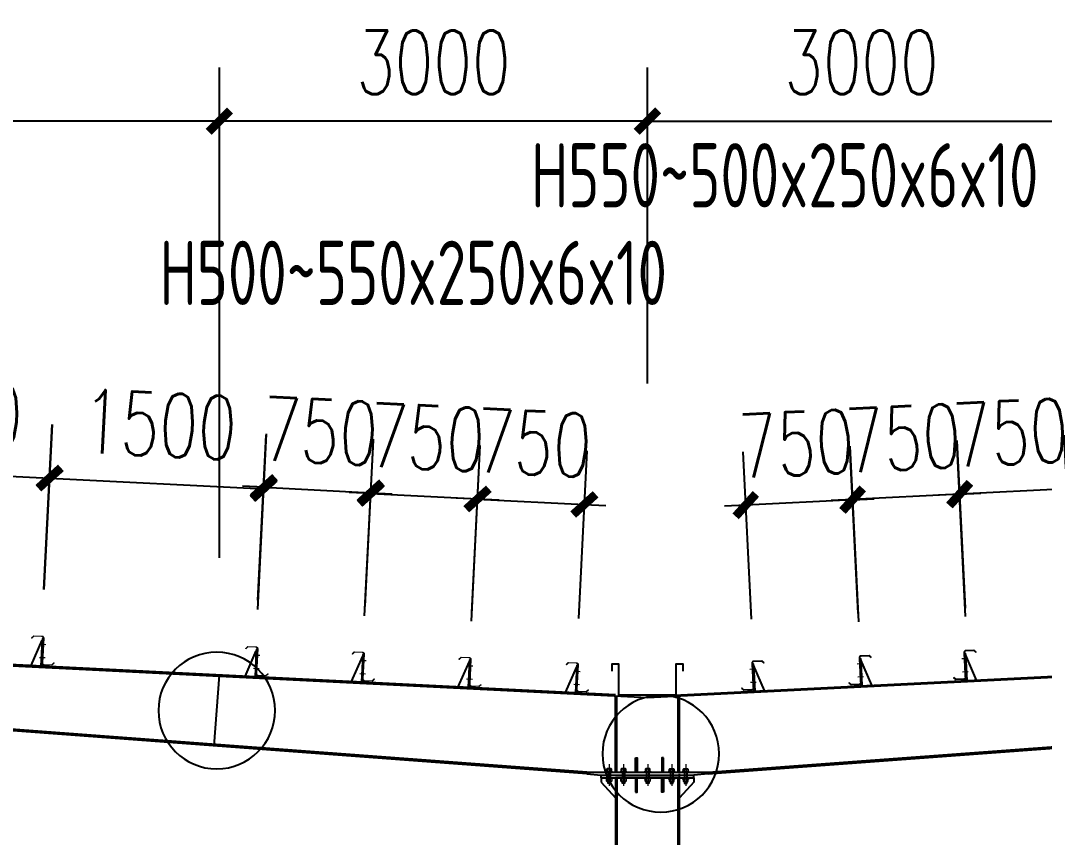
# Model space of a CAD drawing. Extents: x -33967 to 1773478, y -1022458 to -784650.
# Drawn here: x 1702030 to 1709207, y -978131 to -972405 of the extents above; entities that cross this region are included whole.
import ezdxf

# ---------------------------------------------------------------- set-up
doc = ezdxf.new("R2010")
doc.units = 0
doc.header["$LTSCALE"] = 1000
doc.header["$MEASUREMENT"] = 0
doc.linetypes.add('ACAD_ISO02W100', pattern=[15, 12, -3])
for name, color, linetype, lineweight in [('6', 253, 'Continuous', 13), ('檩条', 30, 'Continuous', 5), ('螺栓', 15, 'Continuous', 18)]:
    doc.layers.add(name, color=color, linetype=linetype, lineweight=lineweight)
for name, color, linetype in [('AXIS', 3, 'Continuous'), ('G L', 150, 'Continuous'), ('GL', 150, 'Continuous'), ('GZ', 50, 'Continuous'), ('SPACE', 7, 'Continuous'), ('TEXT', 7, 'Continuous'), ('天沟', 2, 'Continuous'), ('檩托板', 7, 'Continuous')]:
    doc.layers.add(name, color=color, linetype=linetype)
doc.styles.add('_TCH_DIM_T3', font='SIMPLEX', dxfattribs={"width": 0.705882, "bigfont": 'GBCBIG'})
doc.styles.add('TSSD_Norm', font='tssdeng.shx', dxfattribs={"bigfont": 'hztxt.shx'})
doc.dimstyles.new('TCH_150_1', dxfattribs={"dimtxt": 446.25, "dimasz": 150, "dimexe": 375, "dimexo": 450, "dimgap": 189.375, "dimtad": 1, "dimdec": 0, "dimzin": 0, "dimdsep": 46, "dimtxsty": '_TCH_DIM_T3', "dimblk": 'ARCHTICK', "dimcen": 0.09, "dimclrd": 256, "dimclre": 256, "dimclrt": 7, "dimazin": 2, "dimtfac": 1, "dimtdec": 0, "dimtix": 1, "dimtmove": 2, "dimatfit": 3, "dimfxl": 1, "dimtolj": 1, "dimtzin": 0, "dimarcsym": 0})
pattern_1 = [(180, (1878132.074, -911445.4924), (-3e-12, -6.37031987), []), (180, (1878132.074, -911448.6775), (-3e-12, -6.37031987), [3.18515994, -1.59257997])]
pattern_2 = [(180, (1878132.074, -911445.4924), (-3e-12, -6.37031987), []), (180, (1878132.074, -911448.6775), (-3e-12, -6.37031987), [3.18515994, -1.59257997])]
pattern_3 = [(180, (1877962.355, -911445.4924), (-3e-12, -6.37031987), []), (180, (1877962.355, -911448.6775), (-3e-12, -6.37031987), [3.18515994, -1.59257997])]
pattern_4 = [(180, (1877962.355, -911445.4924), (-3e-12, -6.37031987), []), (180, (1877962.355, -911448.6775), (-3e-12, -6.37031987), [3.18515994, -1.59257997])]
pattern_5 = [(180, (1877862.355, -911445.4924), (-3e-12, -6.37031987), []), (180, (1877862.355, -911448.6775), (-3e-12, -6.37031987), [3.18515994, -1.59257997])]
pattern_6 = [(180, (1877862.355, -911445.4924), (-3e-12, -6.37031987), []), (180, (1877862.355, -911448.6775), (-3e-12, -6.37031987), [3.18515994, -1.59257997])]
pattern_7 = [(180, (1878014.3554, -911445.4924), (-3e-12, -6.37031987), []), (180, (1878014.3554, -911448.6775), (-3e-12, -6.37031987), [3.18515994, -1.59257997])]
pattern_8 = [(180, (1878014.3554, -911445.4924), (-3e-12, -6.37031987), []), (180, (1878014.3554, -911448.6775), (-3e-12, -6.37031987), [3.18515994, -1.59257997])]
pattern_9 = [(180, (1877912.3554, -911445.4924), (-3e-12, -6.37031987), []), (180, (1877912.3554, -911448.6775), (-3e-12, -6.37031987), [3.18515994, -1.59257997])]
pattern_10 = [(180, (1877912.3554, -911445.4924), (-3e-12, -6.37031987), []), (180, (1877912.3554, -911448.6775), (-3e-12, -6.37031987), [3.18515994, -1.59257997])]

# ---------------------------------------------------------------- blocks, each defined once
blk = doc.blocks.new('LT')
at = {"layer": '檩托板', "elevation": 0.3}
for points in [[(1356481.7, 98209.6), (1356487.7, 98210), (1356497.9, 98018.2), (1356491.9, 98017.9)], [(1356488.2, 98200), (1356497.9, 98018.2), (1356567.8, 98021.9)]]:
    blk.add_lwpolyline(points, close=True, dxfattribs=at)
at = {"layer": '檩条', "color": 1, "linetype": 'Continuous'}
for p, q in [((1356503.9, 98171, -1.7), (1356464.1, 98168.9, -1.7)), ((1356508.8, 98079.6, -1.7), (1356468.9, 98077.5, -1.7))]:
    blk.add_line(p, q, dxfattribs=at)
at = {"layer": '檩条', "elevation": -1.7}
blk.add_lwpolyline([(1356481.4, 98214.6, -0.414214), (1356490.9, 98225.1), (1356546.6, 98228.1), (1356560.7, 98215.4), (1356562.7, 98217.6), (1356547.7, 98231.2), (1356487.7, 98228, 0.414214), (1356478.3, 98217.5), (1356487.7, 98040.7, -0.414214), (1356478.2, 98030.2), (1356422.6, 98027.2), (1356408.4, 98040), (1356406.4, 98037.7), (1356421.5, 98024.2), (1356481.4, 98027.4, 0.414214), (1356490.9, 98037.9), (1356481.4, 98214.6)], format="xyb", dxfattribs=at)
at = {"layer": '檩条', "color": 1, "linetype": 'Continuous'}
for points in [[(1356481.5, 98157.6, -1.7), (1356480.2, 98182, -1.7), (1356490.5, 98158, -1.7), (1356489.2, 98182.5, -1.7)], [(1356485, 98090.6, -1.7), (1356486.3, 98066.2, -1.7), (1356494, 98091.1, -1.7), (1356495.3, 98066.7, -1.7)]]:
    blk.add_solid(points, dxfattribs=at)
blk = doc.blocks.new('_ArchTick')
at = {"color": 0, "linetype": 'ByBlock', "const_width": 0.4}
blk.add_lwpolyline([(-0.5, -0.5), (0.5, 0.5)], dxfattribs=at)
blk = doc.blocks.new('*D477')
at = {"layer": 'AXIS', "lineweight": -2, "transparency": 16777216}
for p, q in [((1700696.4, -976318.1), (1700754.2, -975162.4)), ((1702194.5, -976393), (1702252.3, -975237.3)), ((1700735.5, -975536.9), (1702233.6, -975611.8))]:
    blk.add_line(p, q, dxfattribs=at)
at = {"layer": 'Defpoints', "color": 0, "transparency": 16777216}
for p in [(1702233.6, -975611.8), (1700673.9, -976767.6, 0), (1702172.1, -976842.5, 0)]:
    blk.add_point(p, dxfattribs=at)
at = {"layer": 'AXIS', "lineweight": -2, "transparency": 16777216, "xscale": 150, "yscale": 150, "zscale": 150}
for p, rotation in [((1700735.5, -975536.9), 177.1375947688727), ((1702233.6, -975611.8), 357.1375947688728)]:
    blk.add_blockref('_ArchTick', p, dxfattribs=dict(at, rotation=rotation))
at = {"layer": 'AXIS', "color": 7, "transparency": 16777216, "insert": (1701505.1, -975162.4), "char_height": 446.25, "attachment_point": 5, "rotation": 357.13759, "style": '_TCH_DIM_T3'}
blk.add_mtext('\\A1;1500', dxfattribs=at)
blk = doc.blocks.new('*D480')
at = {"layer": 'AXIS', "lineweight": -2, "transparency": 16777216}
for p, q in [((1702196.4, -976393.1), (1702254.2, -975237.4)), ((1703694.5, -976468), (1703752.3, -975312.3)), ((1702235.5, -975611.9), (1703733.6, -975686.8))]:
    blk.add_line(p, q, dxfattribs=at)
at = {"layer": 'Defpoints', "color": 0, "transparency": 16777216}
for p in [(1703733.6, -975686.8), (1702173.9, -976842.6, 0), (1703672.1, -976917.5, 0)]:
    blk.add_point(p, dxfattribs=at)
at = {"layer": 'AXIS', "lineweight": -2, "transparency": 16777216, "xscale": 150, "yscale": 150, "zscale": 150}
for p, rotation in [((1702235.5, -975611.9), 177.1375947688727), ((1703733.6, -975686.8), 357.1375947688728)]:
    blk.add_blockref('_ArchTick', p, dxfattribs=dict(at, rotation=rotation))
at = {"layer": 'AXIS', "color": 7, "transparency": 16777216, "insert": (1703005.1, -975237.4), "char_height": 446.25, "attachment_point": 5, "rotation": 357.13759, "style": '_TCH_DIM_T3'}
blk.add_mtext('\\A1;1500', dxfattribs=at)
blk = doc.blocks.new('*D481')
at = {"layer": 'AXIS', "lineweight": -2, "transparency": 16777216}
for p, q in [((1703692.9, -976533.1), (1703754.4, -975302.4)), ((1704445, -976513.1), (1704503.7, -975339.8)), ((1703735.7, -975676.9), (1703585.9, -975669.4)), ((1703735.7, -975676.9), (1704485, -975714.4)), ((1704485, -975714.4), (1704634.8, -975721.8))]:
    blk.add_line(p, q, dxfattribs=at)
at = {"layer": 'Defpoints', "color": 0, "transparency": 16777216}
for p in [(1704485, -975714.4), (1704422.5, -976962.5, 0), (1703670.4, -976982.5, 0)]:
    blk.add_point(p, dxfattribs=at)
at = {"layer": 'AXIS', "lineweight": -2, "transparency": 16777216, "xscale": 150, "yscale": 150, "zscale": 150}
for p, rotation in [((1703735.7, -975676.9), 357.1375947688728), ((1704485, -975714.4), 177.1375947688727)]:
    blk.add_blockref('_ArchTick', p, dxfattribs=dict(at, rotation=rotation))
at = {"layer": 'AXIS', "color": 7, "transparency": 16777216, "insert": (1704130.9, -975283.6), "char_height": 446.25, "attachment_point": 5, "rotation": 357.13759, "style": '_TCH_DIM_T3'}
blk.add_mtext('\\A1;750', dxfattribs=at)
blk = doc.blocks.new('*D482')
at = {"layer": 'AXIS', "lineweight": -2, "transparency": 16777216}
for p, q in [((1704441.8, -976576.7), (1704503.4, -975346)), ((1705194, -976556.7), (1705252.6, -975383.5)), ((1704484.6, -975720.6), (1704334.8, -975713.1)), ((1704484.6, -975720.6), (1705233.9, -975758)), ((1705233.9, -975758), (1705383.7, -975765.5))]:
    blk.add_line(p, q, dxfattribs=at)
at = {"layer": 'Defpoints', "color": 0, "transparency": 16777216}
for p in [(1705233.9, -975758), (1704419.4, -977026.2, 0), (1705171.5, -977006.2, 0)]:
    blk.add_point(p, dxfattribs=at)
at = {"layer": 'AXIS', "lineweight": -2, "transparency": 16777216, "xscale": 150, "yscale": 150, "zscale": 150}
for p, rotation in [((1704484.6, -975720.6), 357.1375947688728), ((1705233.9, -975758), 177.1375947688727)]:
    blk.add_blockref('_ArchTick', p, dxfattribs=dict(at, rotation=rotation))
at = {"layer": 'AXIS', "color": 7, "transparency": 16777216, "insert": (1704879.9, -975327.3), "char_height": 446.25, "attachment_point": 5, "rotation": 357.13759, "style": '_TCH_DIM_T3'}
blk.add_mtext('\\A1;750', dxfattribs=at)
blk = doc.blocks.new('*D483')
at = {"layer": 'AXIS', "lineweight": -2, "transparency": 16777216}
for p, q in [((1705190, -976615.6), (1705251.6, -975384.9)), ((1705942.2, -976595.6), (1706000.8, -975422.3)), ((1705232.9, -975759.4), (1705083, -975751.9)), ((1705232.9, -975759.4), (1705982.1, -975796.8)), ((1705982.1, -975796.8), (1706131.9, -975804.3))]:
    blk.add_line(p, q, dxfattribs=at)
at = {"layer": 'Defpoints', "color": 0, "transparency": 16777216}
for p in [(1705982.1, -975796.8), (1705919.7, -977045, 0), (1705167.6, -977065, 0)]:
    blk.add_point(p, dxfattribs=at)
at = {"layer": 'AXIS', "lineweight": -2, "transparency": 16777216, "xscale": 150, "yscale": 150, "zscale": 150}
for p, rotation in [((1705232.9, -975759.4), 357.1375947688728), ((1705982.1, -975796.8), 177.1375947688727)]:
    blk.add_blockref('_ArchTick', p, dxfattribs=dict(at, rotation=rotation))
at = {"layer": 'AXIS', "color": 7, "transparency": 16777216, "insert": (1705628.1, -975366.1), "char_height": 446.25, "attachment_point": 5, "rotation": 357.13759, "style": '_TCH_DIM_T3'}
blk.add_mtext('\\A1;750', dxfattribs=at)
blk = doc.blocks.new('*D495')
at = {"layer": 'AXIS', "lineweight": -2, "transparency": 16777216}
for p, q in [((1709405.5, -976543), (1709343.9, -975312.3)), ((1708653.3, -976523), (1708594.7, -975349.8)), ((1709362.6, -975686.9), (1708613.4, -975724.3)), ((1709362.6, -975686.9), (1709512.5, -975679.4)), ((1708613.4, -975724.3), (1708463.6, -975731.8))]:
    blk.add_line(p, q, dxfattribs=at)
at = {"layer": 'Defpoints', "color": 0, "transparency": 16777216}
for p in [(1708613.4, -975724.3), (1708675.8, -976972.5, 0), (1709427.9, -976992.5, 0)]:
    blk.add_point(p, dxfattribs=at)
at = {"layer": 'AXIS', "lineweight": -2, "transparency": 16777216, "xscale": 150, "yscale": 150, "zscale": 150}
for p, rotation in [((1708613.4, -975724.3), 2.862405231127226), ((1709362.6, -975686.9), 182.8624052311272)]:
    blk.add_blockref('_ArchTick', p, dxfattribs=dict(at, rotation=rotation))
at = {"layer": 'AXIS', "color": 7, "transparency": 16777216, "insert": (1708967.4, -975293.6), "char_height": 446.25, "attachment_point": 5, "rotation": 2.86241, "style": '_TCH_DIM_T3'}
blk.add_mtext('\\A1;750', dxfattribs=at)
blk = doc.blocks.new('*D496')
at = {"layer": 'AXIS', "lineweight": -2, "transparency": 16777216}
for p, q in [((1707901.1, -976561.4), (1707842.5, -975388.2)), ((1708653.3, -976581.4), (1708591.7, -975350.7)), ((1708610.5, -975725.3), (1707861.2, -975762.7)), ((1708610.5, -975725.3), (1708760.3, -975717.8)), ((1707861.2, -975762.7), (1707711.4, -975770.2))]:
    blk.add_line(p, q, dxfattribs=at)
at = {"layer": 'Defpoints', "color": 0, "transparency": 16777216}
for p in [(1707861.2, -975762.7), (1707923.6, -977010.9, 0), (1708675.7, -977030.9, 0)]:
    blk.add_point(p, dxfattribs=at)
at = {"layer": 'AXIS', "lineweight": -2, "transparency": 16777216, "xscale": 150, "yscale": 150, "zscale": 150}
for p, rotation in [((1708610.5, -975725.3), 182.8624052311272), ((1707861.2, -975762.7), 2.862405231127226)]:
    blk.add_blockref('_ArchTick', p, dxfattribs=dict(at, rotation=rotation))
at = {"layer": 'AXIS', "color": 7, "transparency": 16777216, "insert": (1708215.2, -975332), "char_height": 446.25, "attachment_point": 5, "rotation": 2.86241, "style": '_TCH_DIM_T3'}
blk.add_mtext('\\A1;750', dxfattribs=at)
blk = doc.blocks.new('*D497')
at = {"layer": 'AXIS', "lineweight": -2, "transparency": 16777216}
for p, q in [((1707905.1, -976620.3), (1707843.5, -975389.6)), ((1707152.9, -976600.3), (1707094.3, -975427)), ((1707862.2, -975764.1), (1708012.1, -975756.6)), ((1707113, -975801.6), (1706963.2, -975809.1)), ((1707862.2, -975764.1), (1707113, -975801.6))]:
    blk.add_line(p, q, dxfattribs=at)
at = {"layer": 'Defpoints', "color": 0, "transparency": 16777216}
for p in [(1707113, -975801.6), (1707175.4, -977049.7, 0), (1707927.5, -977069.7, 0)]:
    blk.add_point(p, dxfattribs=at)
at = {"layer": 'AXIS', "lineweight": -2, "transparency": 16777216, "xscale": 150, "yscale": 150, "zscale": 150}
for p, rotation in [((1707862.2, -975764.1), 182.8624052311272), ((1707113, -975801.6), 2.862405231127226)]:
    blk.add_blockref('_ArchTick', p, dxfattribs=dict(at, rotation=rotation))
at = {"layer": 'AXIS', "color": 7, "transparency": 16777216, "insert": (1707467, -975370.8), "char_height": 446.25, "attachment_point": 5, "rotation": 2.86241, "style": '_TCH_DIM_T3'}
blk.add_mtext('\\A1;750', dxfattribs=at)
blk = doc.blocks.new('*D2009')
at = {"layer": 'AXIS', "lineweight": -2, "transparency": 16777216}
for p, q in [((1697423.9, -976169.9), (1697423.9, -972735.5)), ((1703423.9, -975399.2), (1703423.9, -972735.5)), ((1703423.9, -973110.5), (1697423.9, -973110.5))]:
    blk.add_line(p, q, dxfattribs=at)
at = {"layer": 'Defpoints', "color": 0, "transparency": 16777216}
for p in [(1697423.9, -973110.5), (1703423.9, -975849.2), (1697423.9, -976619.9, 2.6)]:
    blk.add_point(p, dxfattribs=at)
at = {"layer": 'AXIS', "lineweight": -2, "transparency": 16777216, "xscale": 150, "yscale": 150, "zscale": 150, "rotation": 180}
blk.add_blockref('_ArchTick', (1697423.9, -973110.5), dxfattribs=at)
at = {"layer": 'AXIS', "lineweight": -2, "transparency": 16777216, "xscale": 150, "yscale": 150, "zscale": 150}
blk.add_blockref('_ArchTick', (1703423.9, -973110.5), dxfattribs=at)
at = {"layer": 'AXIS', "color": 7, "transparency": 16777216, "insert": (1700423.9, -972698), "char_height": 446.25, "attachment_point": 5, "style": '_TCH_DIM_T3'}
blk.add_mtext('\\A1;6000', dxfattribs=at)
blk = doc.blocks.new('*D2010')
at = {"layer": 'AXIS', "lineweight": -2, "transparency": 16777216}
for p, q in [((1706423.9, -974949.2), (1706423.9, -972735.5)), ((1709423.9, -976169.9), (1709423.9, -972735.5)), ((1706423.9, -973110.5), (1709423.9, -973110.5))]:
    blk.add_line(p, q, dxfattribs=at)
at = {"layer": 'Defpoints', "color": 0, "transparency": 16777216}
for p in [(1709423.9, -973110.5), (1706423.9, -975399.2), (1709423.9, -976619.9, 2.6)]:
    blk.add_point(p, dxfattribs=at)
at = {"layer": 'AXIS', "lineweight": -2, "transparency": 16777216, "xscale": 150, "yscale": 150, "zscale": 150, "rotation": 180}
blk.add_blockref('_ArchTick', (1706423.9, -973110.5), dxfattribs=at)
at = {"layer": 'AXIS', "lineweight": -2, "transparency": 16777216, "xscale": 150, "yscale": 150, "zscale": 150}
blk.add_blockref('_ArchTick', (1709423.9, -973110.5), dxfattribs=at)
at = {"layer": 'AXIS', "color": 7, "transparency": 16777216, "insert": (1707923.9, -972698), "char_height": 446.25, "attachment_point": 5, "style": '_TCH_DIM_T3'}
blk.add_mtext('\\A1;3000', dxfattribs=at)
blk = doc.blocks.new('*D2011')
at = {"layer": 'AXIS', "lineweight": -2, "transparency": 16777216}
for p, q in [((1703423.9, -976169.9), (1703423.9, -972735.5)), ((1706423.9, -974949.2), (1706423.9, -972735.5)), ((1706423.9, -973110.5), (1703423.9, -973110.5))]:
    blk.add_line(p, q, dxfattribs=at)
at = {"layer": 'Defpoints', "color": 0, "transparency": 16777216}
for p in [(1703423.9, -973110.5), (1706423.9, -975399.2), (1703423.9, -976619.9, 2.6)]:
    blk.add_point(p, dxfattribs=at)
at = {"layer": 'AXIS', "lineweight": -2, "transparency": 16777216, "xscale": 150, "yscale": 150, "zscale": 150, "rotation": 180}
blk.add_blockref('_ArchTick', (1703423.9, -973110.5), dxfattribs=at)
at = {"layer": 'AXIS', "lineweight": -2, "transparency": 16777216, "xscale": 150, "yscale": 150, "zscale": 150}
blk.add_blockref('_ArchTick', (1706423.9, -973110.5), dxfattribs=at)
at = {"layer": 'AXIS', "color": 7, "transparency": 16777216, "insert": (1704923.9, -972698), "char_height": 446.25, "attachment_point": 5, "style": '_TCH_DIM_T3'}
blk.add_mtext('\\A1;3000', dxfattribs=at)

msp = doc.modelspace()

# ---------------------------------------------------------------- hatches: boundary and pattern name
at = {"layer": '螺栓'}
h = msp.add_hatch(dxfattribs=at)
h.set_pattern_fill('BRASS', color=256, scale=1.0032, angle=180, style=0)
h.set_pattern_definition(pattern_5)
h.paths.add_polyline_path([(1706145.9, -977740), (1706145.9, -977753.7), (1706166, -977753.7), (1706166, -977740)])
h = msp.add_hatch(dxfattribs=at)
h.set_pattern_fill('BRASS', color=256, scale=1.0032, angle=180, style=0)
h.set_pattern_definition(pattern_6)
h.paths.add_polyline_path([(1706145.9, -977740), (1706145.9, -977753.7), (1706166, -977753.7), (1706166, -977740)])
h = msp.add_hatch(dxfattribs=at)
h.set_pattern_fill('BRASS', color=256, scale=1.0032, angle=180, style=0)
h.set_pattern_definition(pattern_5)
h.paths.add_polyline_path([(1706145.9, -977740), (1706145.9, -977753.7), (1706166, -977753.7), (1706166, -977740)])
h = msp.add_hatch(dxfattribs=at)
h.set_pattern_fill('BRASS', color=256, scale=1.0032, angle=180, style=0)
h.set_pattern_definition(pattern_6)
h.paths.add_polyline_path([(1706145.9, -977740), (1706145.9, -977753.7), (1706166, -977753.7), (1706166, -977740)])
h = msp.add_hatch(dxfattribs=at)
h.set_pattern_fill('BRASS', color=256, scale=1.0032, angle=180, style=0)
h.set_pattern_definition(pattern_3)
h.paths.add_polyline_path([(1706245.9, -977740), (1706245.9, -977753.7), (1706266, -977753.7), (1706266, -977740)])
h = msp.add_hatch(dxfattribs=at)
h.set_pattern_fill('BRASS', color=256, scale=1.0032, angle=180, style=0)
h.set_pattern_definition(pattern_4)
h.paths.add_polyline_path([(1706245.9, -977740), (1706245.9, -977753.7), (1706266, -977753.7), (1706266, -977740)])
h = msp.add_hatch(dxfattribs=at)
h.set_pattern_fill('BRASS', color=256, scale=1.0032, angle=180, style=0)
h.set_pattern_definition(pattern_3)
h.paths.add_polyline_path([(1706245.9, -977740), (1706245.9, -977753.7), (1706266, -977753.7), (1706266, -977740)])
h = msp.add_hatch(dxfattribs=at)
h.set_pattern_fill('BRASS', color=256, scale=1.0032, angle=180, style=0)
h.set_pattern_definition(pattern_4)
h.paths.add_polyline_path([(1706245.9, -977740), (1706245.9, -977753.7), (1706266, -977753.7), (1706266, -977740)])
h = msp.add_hatch(dxfattribs=at)
h.set_pattern_fill('BRASS', color=256, scale=1.0032, angle=180, style=0)
h.set_pattern_definition(pattern_1)
h.paths.add_polyline_path([(1706415.6, -977740), (1706415.6, -977753.7), (1706435.7, -977753.7), (1706435.7, -977740)])
h = msp.add_hatch(dxfattribs=at)
h.set_pattern_fill('BRASS', color=256, scale=1.0032, angle=180, style=0)
h.set_pattern_definition(pattern_2)
h.paths.add_polyline_path([(1706415.6, -977740), (1706415.6, -977753.7), (1706435.7, -977753.7), (1706435.7, -977740)])
h = msp.add_hatch(dxfattribs=at)
h.set_pattern_fill('BRASS', color=256, scale=1.0032, angle=180, style=0)
h.set_pattern_definition(pattern_1)
h.paths.add_polyline_path([(1706415.6, -977740), (1706415.6, -977753.7), (1706435.7, -977753.7), (1706435.7, -977740)])
h = msp.add_hatch(dxfattribs=at)
h.set_pattern_fill('BRASS', color=256, scale=1.0032, angle=180, style=0)
h.set_pattern_definition(pattern_2)
h.paths.add_polyline_path([(1706415.6, -977740), (1706415.6, -977753.7), (1706435.7, -977753.7), (1706435.7, -977740)])
h = msp.add_hatch(dxfattribs=at)
h.set_pattern_fill('BRASS', color=256, scale=1.0032, angle=180, style=0)
h.set_pattern_definition(pattern_7)
h.paths.add_polyline_path([(1706604.1, -977740), (1706604.1, -977753.7), (1706584, -977753.7), (1706584, -977740)])
h = msp.add_hatch(dxfattribs=at)
h.set_pattern_fill('BRASS', color=256, scale=1.0032, angle=180, style=0)
h.set_pattern_definition(pattern_8)
h.paths.add_polyline_path([(1706604.1, -977740), (1706604.1, -977753.7), (1706584, -977753.7), (1706584, -977740)])
h = msp.add_hatch(dxfattribs=at)
h.set_pattern_fill('BRASS', color=256, scale=1.0032, angle=180, style=0)
h.set_pattern_definition(pattern_7)
h.paths.add_polyline_path([(1706604.1, -977740), (1706604.1, -977753.7), (1706584, -977753.7), (1706584, -977740)])
h = msp.add_hatch(dxfattribs=at)
h.set_pattern_fill('BRASS', color=256, scale=1.0032, angle=180, style=0)
h.set_pattern_definition(pattern_8)
h.paths.add_polyline_path([(1706604.1, -977740), (1706604.1, -977753.7), (1706584, -977753.7), (1706584, -977740)])
h = msp.add_hatch(dxfattribs=at)
h.set_pattern_fill('BRASS', color=256, scale=1.0032, angle=180, style=0)
h.set_pattern_definition(pattern_9)
h.paths.add_polyline_path([(1706702.1, -977740), (1706702.1, -977753.7), (1706682, -977753.7), (1706682, -977740)])
h = msp.add_hatch(dxfattribs=at)
h.set_pattern_fill('BRASS', color=256, scale=1.0032, angle=180, style=0)
h.set_pattern_definition(pattern_10)
h.paths.add_polyline_path([(1706702.1, -977740), (1706702.1, -977753.7), (1706682, -977753.7), (1706682, -977740)])
h = msp.add_hatch(dxfattribs=at)
h.set_pattern_fill('BRASS', color=256, scale=1.0032, angle=180, style=0)
h.set_pattern_definition(pattern_9)
h.paths.add_polyline_path([(1706702.1, -977740), (1706702.1, -977753.7), (1706682, -977753.7), (1706682, -977740)])
h = msp.add_hatch(dxfattribs=at)
h.set_pattern_fill('BRASS', color=256, scale=1.0032, angle=180, style=0)
h.set_pattern_definition(pattern_10)
h.paths.add_polyline_path([(1706702.1, -977740), (1706702.1, -977753.7), (1706682, -977753.7), (1706682, -977740)])

# ---------------------------------------------------------------- linework, layer by layer
at = {"layer": '6', "linetype": 'ACAD_ISO02W100', "ltscale": 2}
for p, q in [((1706156, -977617.5), (1706156, -977769.8)), ((1706256, -977617.5), (1706256, -977769.8)), ((1706425.7, -977617.5), (1706425.7, -977769.8)), ((1706594, -977617.5), (1706594, -977769.8)), ((1706692, -977617.5), (1706692, -977769.8))]:
    msp.add_line(p, q, dxfattribs=at)
at = {"layer": 'AXIS'}
for points in [[(1703814.5, -977241.1, 1), (1702996.6, -977241.1, 1)], [(1706926.3, -977544.1, 1), (1706108.3, -977544.1, 1)]]:
    msp.add_lwpolyline(points, format="xyb", close=True, dxfattribs=at)
at = {"layer": 'G L'}
msp.add_line((1703387.2, -977489.7), (1703423.9, -976992.5), dxfattribs=at)
for points in [[(1715673.9, -976690), (1706423.9, -977152.5), (1697423.9, -976702.5)], [(1706198.9, -977131.2), (1697423.9, -976692.5)], [(1706423.9, -977142.5), (1715673.9, -976680)], [(1706198.4, -977141.2), (1697423.9, -976702.5)], [(1705999, -977673.7), (1697423.9, -977032.9)], [(1705999, -977683.7), (1697423.9, -977042.9)], [(1706848.9, -977673.8), (1715673.9, -977020.4)], [(1706848.9, -977683.8), (1715673.9, -977030.4)]]:
    msp.add_lwpolyline(points, dxfattribs=at)
at = {"layer": 'GL'}
for p, q in [((1706199, -977673.7), (1706199, -977141.3)), ((1706209, -977673.7), (1706209, -977141.8)), ((1706639, -977673.7), (1706639, -977141.7)), ((1706649, -977673.7), (1706649, -977141.2)), ((1705999, -977683.7), (1705999, -977673.7)), ((1705999, -977673.7), (1706849, -977673.7)), ((1705999, -977683.7), (1706099, -977693.7)), ((1706099, -977713.7), (1706099, -977693.7)), ((1706099, -977693.7), (1706749, -977693.7)), ((1706849, -977683.7), (1706749, -977693.7)), ((1706749, -977713.7), (1706749, -977693.7)), ((1706849, -977683.7), (1706849, -977673.7)), ((1706099, -977713.7), (1706749, -977713.7)), ((1706099, -977713.7), (1706099, -977743.7)), ((1706099, -977743.7), (1706199, -977853.7)), ((1706749, -977743.7), (1706649, -977853.7)), ((1706749, -977713.7), (1706749, -977743.7))]:
    msp.add_line(p, q, dxfattribs=at)
for points in [[(1706341.2, -977573.7), (1706351.2, -977573.7), (1706351.2, -977673.7), (1706341.2, -977673.7)], [(1706535.4, -977573.7), (1706525.4, -977573.7), (1706525.4, -977673.7), (1706535.4, -977673.7)], [(1706341.2, -977813.7), (1706351.2, -977813.7), (1706351.2, -977713.7), (1706341.2, -977713.7)], [(1706535.4, -977813.7), (1706525.4, -977813.7), (1706525.4, -977713.7), (1706535.4, -977713.7)]]:
    msp.add_lwpolyline(points, close=True, dxfattribs=at)
at = {"layer": 'GZ'}
for points in [[(1706649, -977713.7), (1706199, -977713.7), (1706198.9, -986083), (1706648.9, -986083), (1706649, -977683.7)], [(1706209, -977713.7), (1706639, -977713.7)]]:
    msp.add_lwpolyline(points, dxfattribs=at)
msp.add_lwpolyline([(1706639, -977713.7), (1706209, -977713.7), (1706208.9, -986083), (1706638.9, -986083)], close=True, dxfattribs=at)
at = {"layer": '天沟', "linetype": 'ByBlock'}
msp.add_lwpolyline([(1706673.4, -976965.1), (1706673.4, -976915.1), (1706623.4, -976915.1), (1706623.4, -977132.5), (1706223.4, -977132.5), (1706223.4, -976915.9), (1706173.4, -976915.9), (1706173.4, -976965.9)], dxfattribs=at)
at = {"layer": '螺栓'}
for p, q in [((1706131.9, -977673.7), (1706131.9, -977667.6)), ((1706131.9, -977673.7), (1706131.9, -977667.6)), ((1706131.9, -977673.7), (1706131.9, -977667.6)), ((1706131.9, -977673.7), (1706131.9, -977667.6)), ((1706174, -977651.6), (1706137.9, -977651.6)), ((1706145.9, -977667.6), (1706145.9, -977713.7)), ((1706146.9, -977667.6), (1706146.9, -977651.6)), ((1706165, -977667.6), (1706165, -977651.6)), ((1706166, -977667.6), (1706166, -977713.7)), ((1706231.9, -977673.7), (1706231.9, -977667.6)), ((1706231.9, -977673.7), (1706231.9, -977667.6)), ((1706231.9, -977673.7), (1706231.9, -977667.6)), ((1706231.9, -977673.7), (1706231.9, -977667.6)), ((1706274, -977651.6), (1706237.9, -977651.6)), ((1706245.9, -977667.6), (1706245.9, -977713.7)), ((1706246.9, -977667.6), (1706246.9, -977651.6)), ((1706265, -977667.6), (1706265, -977651.6)), ((1706266, -977667.6), (1706266, -977713.7)), ((1706401.6, -977673.7), (1706401.6, -977667.6)), ((1706401.6, -977673.7), (1706401.6, -977667.6)), ((1706401.6, -977673.7), (1706401.6, -977667.6)), ((1706401.6, -977673.7), (1706401.6, -977667.6)), ((1706443.7, -977651.6), (1706407.6, -977651.6)), ((1706415.6, -977667.6), (1706415.6, -977713.7)), ((1706416.7, -977667.6), (1706416.7, -977651.6)), ((1706434.7, -977667.6), (1706434.7, -977651.6)), ((1706435.7, -977667.6), (1706435.7, -977713.7)), ((1706576, -977651.6), (1706612.1, -977651.6)), ((1706584, -977667.6), (1706584, -977713.7)), ((1706585, -977667.6), (1706585, -977651.6)), ((1706603.1, -977667.6), (1706603.1, -977651.6)), ((1706604.1, -977667.6), (1706604.1, -977713.7)), ((1706618.1, -977673.7), (1706618.1, -977667.6)), ((1706618.1, -977673.7), (1706618.1, -977667.6)), ((1706618.1, -977673.7), (1706618.1, -977667.6)), ((1706618.1, -977673.7), (1706618.1, -977667.6)), ((1706674, -977651.6), (1706710.1, -977651.6)), ((1706682, -977667.6), (1706682, -977713.7)), ((1706683, -977667.6), (1706683, -977651.6)), ((1706701.1, -977667.6), (1706701.1, -977651.6)), ((1706702.1, -977667.6), (1706702.1, -977713.7)), ((1706716.1, -977673.7), (1706716.1, -977667.6)), ((1706716.1, -977673.7), (1706716.1, -977667.6)), ((1706716.1, -977673.7), (1706716.1, -977667.6)), ((1706716.1, -977673.7), (1706716.1, -977667.6)), ((1706174, -977735.7), (1706137.9, -977735.7)), ((1706146.9, -977735.7), (1706146.9, -977719.7)), ((1706165, -977735.7), (1706165, -977719.7)), ((1706274, -977735.7), (1706237.9, -977735.7)), ((1706246.9, -977735.7), (1706246.9, -977719.7)), ((1706265, -977735.7), (1706265, -977719.7)), ((1706443.7, -977735.7), (1706407.6, -977735.7)), ((1706416.7, -977735.7), (1706416.7, -977719.7)), ((1706434.7, -977735.7), (1706434.7, -977719.7)), ((1706576, -977735.7), (1706612.1, -977735.7)), ((1706585, -977735.7), (1706585, -977719.7)), ((1706603.1, -977735.7), (1706603.1, -977719.7)), ((1706674, -977735.7), (1706710.1, -977735.7)), ((1706683, -977735.7), (1706683, -977719.7)), ((1706701.1, -977735.7), (1706701.1, -977719.7))]:
    msp.add_line(p, q, dxfattribs=at)
for points in [[(1706180, -977667.6), (1706180, -977673.7), (1706131.9, -977673.7), (1706131.9, -977667.6)], [(1706280, -977667.6), (1706280, -977673.7), (1706231.9, -977673.7), (1706231.9, -977667.6)], [(1706449.8, -977667.6), (1706449.8, -977673.7), (1706401.6, -977673.7), (1706401.6, -977667.6)], [(1706569.9, -977667.6), (1706569.9, -977673.7), (1706618.1, -977673.7), (1706618.1, -977667.6)], [(1706667.9, -977667.6), (1706667.9, -977673.7), (1706716.1, -977673.7), (1706716.1, -977667.6)], [(1706180, -977713.7), (1706180, -977719.7), (1706131.9, -977719.7), (1706131.9, -977713.7)], [(1706280, -977713.7), (1706280, -977719.7), (1706231.9, -977719.7), (1706231.9, -977713.7)], [(1706449.8, -977713.7), (1706449.8, -977719.7), (1706401.6, -977719.7), (1706401.6, -977713.7)], [(1706569.9, -977713.7), (1706569.9, -977719.7), (1706618.1, -977719.7), (1706618.1, -977713.7)], [(1706667.9, -977713.7), (1706667.9, -977719.7), (1706716.1, -977719.7), (1706716.1, -977713.7)]]:
    msp.add_lwpolyline(points, close=True, dxfattribs=at)
for points in [[(1706174, -977667.6), (1706174, -977651.6), (1706169.8, -977647.3), (1706142.2, -977647.3), (1706137.9, -977651.6), (1706137.9, -977667.6)], [(1706274, -977667.6), (1706274, -977651.6), (1706269.8, -977647.3), (1706242.2, -977647.3), (1706237.9, -977651.6), (1706237.9, -977667.6)], [(1706443.7, -977667.6), (1706443.7, -977651.6), (1706439.5, -977647.3), (1706411.9, -977647.3), (1706407.6, -977651.6), (1706407.6, -977667.6)], [(1706576, -977667.6), (1706576, -977651.6), (1706580.2, -977647.3), (1706607.8, -977647.3), (1706612.1, -977651.6), (1706612.1, -977667.6)], [(1706674, -977667.6), (1706674, -977651.6), (1706678.2, -977647.3), (1706705.8, -977647.3), (1706710.1, -977651.6), (1706710.1, -977667.6)], [(1706174, -977719.7), (1706174, -977735.7), (1706169.8, -977740), (1706142.2, -977740), (1706137.9, -977735.7), (1706137.9, -977719.7)], [(1706166, -977740), (1706166, -977753.7), (1706145.9, -977753.7), (1706145.9, -977740)], [(1706274, -977719.7), (1706274, -977735.7), (1706269.8, -977740), (1706242.2, -977740), (1706237.9, -977735.7), (1706237.9, -977719.7)], [(1706266, -977740), (1706266, -977753.7), (1706245.9, -977753.7), (1706245.9, -977740)], [(1706443.7, -977719.7), (1706443.7, -977735.7), (1706439.5, -977740), (1706411.9, -977740), (1706407.6, -977735.7), (1706407.6, -977719.7)], [(1706435.7, -977740), (1706435.7, -977753.7), (1706415.6, -977753.7), (1706415.6, -977740)], [(1706576, -977719.7), (1706576, -977735.7), (1706580.2, -977740), (1706607.8, -977740), (1706612.1, -977735.7), (1706612.1, -977719.7)], [(1706584, -977740), (1706584, -977753.7), (1706604.1, -977753.7), (1706604.1, -977740)], [(1706674, -977719.7), (1706674, -977735.7), (1706678.2, -977740), (1706705.8, -977740), (1706710.1, -977735.7), (1706710.1, -977719.7)], [(1706682, -977740), (1706682, -977753.7), (1706702.1, -977753.7), (1706702.1, -977740)]]:
    msp.add_lwpolyline(points, dxfattribs=at)

# ---------------------------------------------------------------- block references
at = {"layer": 'SPACE', "xscale": -1, "rotation": 0.1868720425198944}
for p in [(3058984.3, -1070523.4, -0.3), (3060484.3, -1070598.4, -0.3), (3061230.3, -1070635.7, -0.3), (3061978.5, -1070673.1, -0.3), (3062730.1, -1070710.7, -0.3)]:
    msp.add_blockref('LT', p, dxfattribs=at)
at = {"layer": 'SPACE', "rotation": 359.8131279574802}
for p in [(351850.7, -1070624.1, -0.3), (350365, -1070698.4, -0.3), (351117, -1070660.8, -0.3)]:
    msp.add_blockref('LT', p, dxfattribs=at)

# ---------------------------------------------------------------- texts
at = {"layer": 'TEXT', "style": 'TSSD_Norm', "width": 0.7}
for s, p in [('H550~500x250x6x10', (1705608.3, -973714.7, -2.6)), ('H500~550x250x6x10', (1703005.3, -974398.8, -2.6))]:
    msp.add_text(s, height=450, dxfattribs=at).set_placement(p)

# ---------------------------------------------------------------- dimensions: what is measured, and where the dimension line sits
at = {"layer": 'AXIS'}
for base, p1, p2, angle, picture, middle in [((1697423.9, -973110.5, -2.6), (1703423.9, -975849.2, -2.6), (1697423.9, -976619.9), 180, '*D2009', (1700423.9, -972698, -2.6)), ((1703423.9, -973110.5, -2.6), (1706423.9, -975399.2, -2.6), (1703423.9, -976619.9), 180, '*D2011', (1704923.9, -972698, -2.6)), ((1702233.6, -975611.8, 0), (1700673.9, -976767.6), (1702172.1, -976842.5), 177.13759, '*D477', (1701505.1, -975162.4, 0)), ((1703733.6, -975686.8, 0), (1702173.9, -976842.6), (1703672.1, -976917.5), 177.13759, '*D480', (1703005.1, -975237.4, 0)), ((1704485, -975714.4, 0), (1703670.4, -976982.5), (1704422.5, -976962.5), 177.13759, '*D481', (1704130.9, -975283.6, 0)), ((1705233.9, -975758, -0.1), (1704419.4, -977026.2, 0), (1705171.5, -977006.2, 0), 177.13759, '*D482', (1704879.9, -975327.3, -0.1)), ((1707861.2, -975762.7, 0), (1708675.7, -977030.9), (1707923.6, -977010.9), 2.86241, '*D496', (1708215.2, -975332, 0)), ((1708613.4, -975724.3, 0), (1709427.9, -976992.5), (1708675.8, -976972.5), 2.86241, '*D495', (1708967.4, -975293.6, 0)), ((1705982.1, -975796.8, -0.1), (1705167.6, -977065, 0), (1705919.7, -977045, 0), 177.13759, '*D483', (1705628.1, -975366.1, -0.1)), ((1707113, -975801.6, 0), (1707927.5, -977069.7), (1707175.4, -977049.7), 2.86241, '*D497', (1707467, -975370.8, 0))]:
    dim = msp.add_linear_dim(base=base, p1=p1, p2=p2, angle=angle, dimstyle='TCH_150_1', dxfattribs=at)
    dim.commit()
    dim.dimension.update_dxf_attribs({"geometry": picture, "text_midpoint": middle})
dim = msp.add_linear_dim(base=(1709423.9, -973110.5, -2.6), p1=(1706423.9, -975399.2, -2.6), p2=(1709423.9, -976619.9), dimstyle='TCH_150_1', dxfattribs=at)
dim.commit()
dim.dimension.update_dxf_attribs({"geometry": '*D2010', "text_midpoint": (1707923.9, -972698, -2.6)})

doc.saveas('drawing.dxf')
